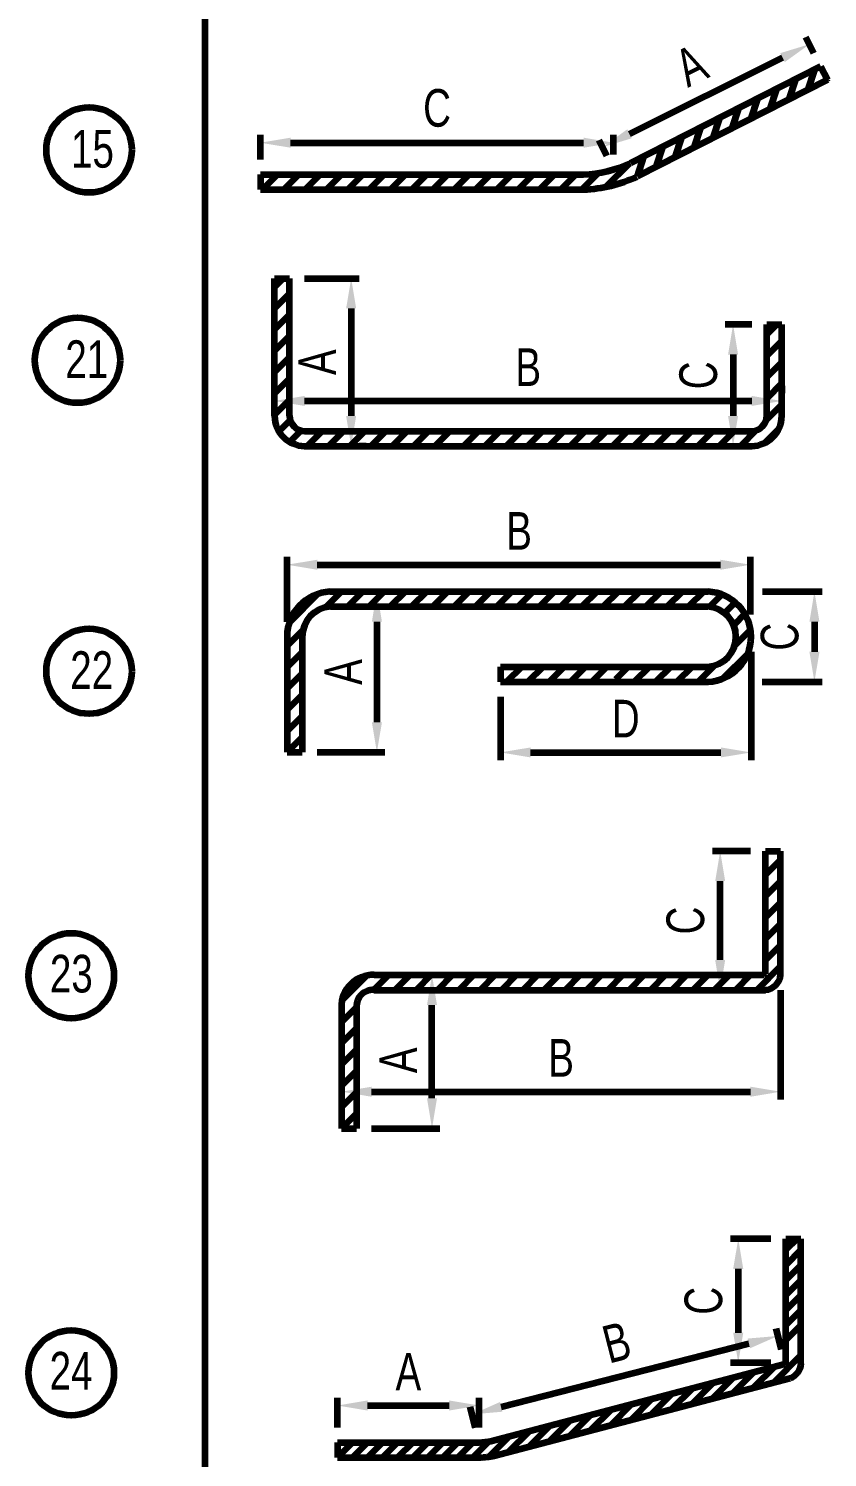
# Model space of a CAD drawing. Header units: millimetres. Extents: x 87961 to 634375, y 789523 to 1897921.
# Drawn here: x 103169 to 104495, y 1053081 to 1055456 of the extents above; entities that cross this region are included whole.
import ezdxf

# ---------------------------------------------------------------- set-up
doc = ezdxf.new("R2010")
doc.units = ezdxf.units.MM
doc.header["$LTSCALE"] = 30
doc.layers.add('DDIMS', color=2, linetype='Continuous', lineweight=100)
doc.layers.add('Shape code 1', color=7, linetype='Continuous', lineweight=211)
doc.styles.add('DM25', font='swisscl.ttf', dxfattribs={"height": 62.5})
doc.dimstyles.new('DM25', dxfattribs={"dimtxt": 62.5, "dimasz": 50, "dimexe": 13, "dimexo": 25, "dimgap": 25, "dimtad": 1, "dimdec": 0, "dimzin": 0, "dimdsep": 46, "dimtxsty": 'DM25', "dimcen": 25, "dimclrd": 3, "dimclre": 3, "dimclrt": 1, "dimadec": 0, "dimazin": 0, "dimtfac": 0.02, "dimtdec": 0, "dimtmove": 0, "dimatfit": 3, "dimfxl": 0, "dimtolj": 1, "dimtzin": 0, "dimlwd": -1, "dimlwe": -1, "dimarcsym": 0})

# ---------------------------------------------------------------- blocks, each defined once
blk = doc.blocks.new('*D273')
at = {"layer": 'DDIMS', "color": 3, "transparency": 16777216}
for p, q in [((103577.1, 1054861.9), (103577.1, 1054849.9)), ((104419.6, 1054861.9), (104419.6, 1054849.9)), ((103627.1, 1054836.9), (104369.6, 1054836.9))]:
    blk.add_line(p, q, dxfattribs=at)
for points in [[(103627.1, 1054845.2), (103627.1, 1054828.6), (103577.1, 1054836.9)], [(104369.6, 1054845.2), (104369.6, 1054828.6), (104419.6, 1054836.9)]]:
    blk.add_solid(points, dxfattribs=at)
at = {"layer": 'Defpoints', "color": 0, "transparency": 16777216}
for p in [(103577.1, 1054836.9), (104419.6, 1054836.9), (104419.6, 1054836.9)]:
    blk.add_point(p, dxfattribs=at)
at = {"layer": 'DDIMS', "color": 1, "transparency": 16777216, "insert": (103998.4, 1054893.1), "char_height": 62.5, "width": 43.253, "attachment_point": 5, "style": 'DM25'}
blk.add_mtext('\\A1;B', dxfattribs=at)
blk = doc.blocks.new('*D274')
at = {"layer": 'DDIMS', "color": 3, "transparency": 16777216}
for p, q in [((103627.1, 1055040.7), (103717.4, 1055040.7)), ((103704.4, 1054990.7), (103704.4, 1054811.9)), ((103729.4, 1054761.9), (103717.4, 1054761.9))]:
    blk.add_line(p, q, dxfattribs=at)
for points in [[(103696, 1054990.7), (103712.7, 1054990.7), (103704.4, 1055040.7)], [(103696, 1054811.9), (103712.7, 1054811.9), (103704.4, 1054761.9)]]:
    blk.add_solid(points, dxfattribs=at)
at = {"layer": 'Defpoints', "color": 0, "transparency": 16777216}
for p in [(103602.1, 1055040.7), (103704.4, 1054761.9), (103704.4, 1054761.9)]:
    blk.add_point(p, dxfattribs=at)
at = {"layer": 'DDIMS', "color": 1, "transparency": 16777216, "insert": (103648.1, 1054901.3), "char_height": 62.5, "attachment_point": 5, "rotation": 90, "style": 'DM25'}
blk.add_mtext('\\A1;A', dxfattribs=at)
blk = doc.blocks.new('*D266')
at = {"layer": 'DDIMS', "color": 3, "transparency": 16777216}
for p, q in [((104369.6, 1054964.1), (104325.6, 1054964.1)), ((104338.6, 1054914.1), (104338.6, 1054811.9)), ((104313.6, 1054761.9), (104325.6, 1054761.9))]:
    blk.add_line(p, q, dxfattribs=at)
for points in [[(104330.3, 1054914.1), (104346.9, 1054914.1), (104338.6, 1054964.1)], [(104330.3, 1054811.9), (104346.9, 1054811.9), (104338.6, 1054761.9)]]:
    blk.add_solid(points, dxfattribs=at)
at = {"layer": 'Defpoints', "color": 0, "transparency": 16777216}
for p in [(104394.6, 1054964.1), (104338.6, 1054761.9), (104338.6, 1054761.9)]:
    blk.add_point(p, dxfattribs=at)
at = {"layer": 'DDIMS', "color": 1, "transparency": 16777216, "insert": (104281.1, 1054879.5), "char_height": 62.5, "attachment_point": 5, "rotation": 90, "style": 'DM25'}
blk.add_mtext('\\A1;C', dxfattribs=at)
blk = doc.blocks.new('*D286')
at = {"layer": 'DDIMS', "color": 3, "transparency": 16777216}
for p, q in [((104472.8, 1055415.2), (104459.7, 1055441.5)), ((104166.6, 1055281), (104420.7, 1055407.5)), ((104129.1, 1055244.1), (104116.1, 1055270.3))]:
    blk.add_line(p, q, dxfattribs=at)
for points in [[(104417, 1055415), (104424.5, 1055400.1), (104465.5, 1055429.8)], [(104162.9, 1055288.4), (104170.3, 1055273.5), (104121.9, 1055258.7)]]:
    blk.add_solid(points, dxfattribs=at)
at = {"layer": 'Defpoints', "color": 0, "transparency": 16777216}
for p in [(104465.5, 1055429.8), (104483.9, 1055392.9), (104140.3, 1055221.7)]:
    blk.add_point(p, dxfattribs=at)
at = {"layer": 'DDIMS', "color": 1, "transparency": 16777216, "insert": (104268.6, 1055394.6), "char_height": 62.5, "width": 110.01, "attachment_point": 5, "rotation": 26.4778, "style": 'DM25'}
blk.add_mtext('\\A1;A', dxfattribs=at)
blk = doc.blocks.new('*D262')
at = {"layer": 'DDIMS', "color": 3, "transparency": 16777216}
for p, q in [((103553.7, 1055238.2), (103553.7, 1055279.1)), ((103603.7, 1055266.1), (104090.3, 1055266.1)), ((104140.3, 1055246.7), (104140.3, 1055279.1))]:
    blk.add_line(p, q, dxfattribs=at)
for points in [[(103603.7, 1055274.5), (103603.7, 1055257.8), (103553.7, 1055266.1)], [(104090.3, 1055274.5), (104090.3, 1055257.8), (104140.3, 1055266.1)]]:
    blk.add_solid(points, dxfattribs=at)
at = {"layer": 'Defpoints', "color": 0, "transparency": 16777216}
for p in [(104140.3, 1055266.1), (104140.3, 1055221.7), (103553.7, 1055213.2)]:
    blk.add_point(p, dxfattribs=at)
at = {"layer": 'DDIMS', "color": 1, "transparency": 16777216, "insert": (103847, 1055323.6), "char_height": 62.5, "attachment_point": 5, "style": 'DM25'}
blk.add_mtext('\\A1;C', dxfattribs=at)
blk = doc.blocks.new('*D243')
at = {"layer": 'DDIMS', "color": 3, "transparency": 16777216}
for p, q in [((103838, 1053882.8), (103851.6, 1053882.8)), ((103838.6, 1053677.8), (103838.6, 1053832.8)), ((103738.4, 1053627.8), (103851.6, 1053627.8))]:
    blk.add_line(p, q, dxfattribs=at)
for points in [[(103830.3, 1053832.8), (103846.9, 1053832.8), (103838.6, 1053882.8)], [(103830.3, 1053677.8), (103846.9, 1053677.8), (103838.6, 1053627.8)]]:
    blk.add_solid(points, dxfattribs=at)
at = {"layer": 'Defpoints', "color": 0, "transparency": 16777216}
for p in [(103813, 1053882.8), (103838.6, 1053882.8), (103713.4, 1053627.8)]:
    blk.add_point(p, dxfattribs=at)
at = {"layer": 'DDIMS', "color": 1, "transparency": 16777216, "insert": (103782.3, 1053741), "char_height": 62.5, "attachment_point": 5, "rotation": 90, "style": 'DM25'}
blk.add_mtext('\\A1;A', dxfattribs=at)
blk = doc.blocks.new('*D244')
at = {"layer": 'DDIMS', "color": 3, "transparency": 16777216}
for p, q in [((104367.5, 1054088.8), (104304.2, 1054088.8)), ((104317.2, 1053907.8), (104317.2, 1054038.8)), ((104292.2, 1053857.8), (104304.2, 1053857.8))]:
    blk.add_line(p, q, dxfattribs=at)
for points in [[(104308.9, 1054038.8), (104325.5, 1054038.8), (104317.2, 1054088.8)], [(104308.9, 1053907.8), (104325.5, 1053907.8), (104317.2, 1053857.8)]]:
    blk.add_solid(points, dxfattribs=at)
at = {"layer": 'Defpoints', "color": 0, "transparency": 16777216}
for p in [(104317.2, 1054088.8), (104392.5, 1054088.8), (104317.2, 1053857.8)]:
    blk.add_point(p, dxfattribs=at)
at = {"layer": 'DDIMS', "color": 1, "transparency": 16777216, "insert": (104259.7, 1053973.3), "char_height": 62.5, "attachment_point": 5, "rotation": 90, "style": 'DM25'}
blk.add_mtext('\\A1;C', dxfattribs=at)
blk = doc.blocks.new('*D245')
at = {"layer": 'DDIMS', "color": 3, "transparency": 16777216}
for p, q in [((104417.5, 1053857.8), (104417.5, 1053675.8)), ((103688.4, 1053713.8), (103688.4, 1053701.8)), ((103738.4, 1053688.8), (104367.5, 1053688.8))]:
    blk.add_line(p, q, dxfattribs=at)
for points in [[(103738.4, 1053697.1), (103738.4, 1053680.4), (103688.4, 1053688.8)], [(104367.5, 1053697.1), (104367.5, 1053680.4), (104417.5, 1053688.8)]]:
    blk.add_solid(points, dxfattribs=at)
at = {"layer": 'Defpoints', "color": 0, "transparency": 16777216}
for p in [(104417.5, 1053882.8), (103688.4, 1053688.8), (104417.5, 1053688.8)]:
    blk.add_point(p, dxfattribs=at)
at = {"layer": 'DDIMS', "color": 1, "transparency": 16777216, "insert": (104053, 1053745), "char_height": 62.5, "attachment_point": 5, "style": 'DM25'}
blk.add_mtext('\\A1;B', dxfattribs=at)
blk = doc.blocks.new('*D253')
at = {"layer": 'DDIMS', "color": 3, "transparency": 16777216}
for p, q in [((103598, 1054470), (103598, 1054577.7)), ((104367.5, 1054481.7), (104367.5, 1054577.7)), ((103648, 1054564.7), (104317.5, 1054564.7))]:
    blk.add_line(p, q, dxfattribs=at)
for points in [[(103648, 1054573), (103648, 1054556.3), (103598, 1054564.7)], [(104317.5, 1054573), (104317.5, 1054556.3), (104367.5, 1054564.7)]]:
    blk.add_solid(points, dxfattribs=at)
at = {"layer": 'Defpoints', "color": 0, "transparency": 16777216}
for p in [(104367.5, 1054564.7), (104367.5, 1054456.7), (103598, 1054445)]:
    blk.add_point(p, dxfattribs=at)
at = {"layer": 'DDIMS', "color": 1, "transparency": 16777216, "insert": (103983.2, 1054620.9), "char_height": 62.5, "width": 43.253, "attachment_point": 5, "style": 'DM25'}
blk.add_mtext('\\A1;B', dxfattribs=at)
blk = doc.blocks.new('*D254')
at = {"layer": 'DDIMS', "color": 3, "transparency": 16777216}
for p, q in [((104387.4, 1054520), (104486.7, 1054520)), ((104473.7, 1054470), (104473.7, 1054420)), ((104386.9, 1054370), (104486.7, 1054370))]:
    blk.add_line(p, q, dxfattribs=at)
for points in [[(104465.4, 1054470), (104482.1, 1054470), (104473.7, 1054520)], [(104465.4, 1054420), (104482.1, 1054420), (104473.7, 1054370)]]:
    blk.add_solid(points, dxfattribs=at)
at = {"layer": 'Defpoints', "color": 0, "transparency": 16777216}
for p in [(104362.4, 1054520), (104361.9, 1054370), (104473.7, 1054370)]:
    blk.add_point(p, dxfattribs=at)
at = {"layer": 'DDIMS', "color": 1, "transparency": 16777216, "insert": (104416.2, 1054445), "char_height": 62.5, "attachment_point": 5, "rotation": 90, "style": 'DM25'}
blk.add_mtext('\\A1;C', dxfattribs=at)
blk = doc.blocks.new('*D246')
at = {"layer": 'DDIMS', "color": 3, "transparency": 16777216}
for p, q in [((104368.4, 1054420), (104368.4, 1054239.7)), ((103952.3, 1054345), (103952.3, 1054239.7)), ((104002.3, 1054252.7), (104318.4, 1054252.7))]:
    blk.add_line(p, q, dxfattribs=at)
for points in [[(104002.3, 1054261), (104002.3, 1054244.4), (103952.3, 1054252.7)], [(104318.4, 1054261), (104318.4, 1054244.4), (104368.4, 1054252.7)]]:
    blk.add_solid(points, dxfattribs=at)
at = {"layer": 'Defpoints', "color": 0, "transparency": 16777216}
for p in [(104368.4, 1054445), (103952.3, 1054370), (104368.4, 1054252.7)]:
    blk.add_point(p, dxfattribs=at)
at = {"layer": 'DDIMS', "color": 1, "transparency": 16777216, "insert": (104160.3, 1054308.9), "char_height": 62.5, "width": 43.253, "attachment_point": 5, "style": 'DM25'}
blk.add_mtext('\\A1;D', dxfattribs=at)
blk = doc.blocks.new('*D247')
at = {"layer": 'DDIMS', "color": 3, "transparency": 16777216}
for p, q in [((103750.8, 1054520), (103760.1, 1054520)), ((103747.1, 1054470), (103747.1, 1054302.9)), ((103648, 1054252.9), (103760.1, 1054252.9))]:
    blk.add_line(p, q, dxfattribs=at)
for points in [[(103738.8, 1054470), (103755.5, 1054470), (103747.1, 1054520)], [(103738.8, 1054302.9), (103755.5, 1054302.9), (103747.1, 1054252.9)]]:
    blk.add_solid(points, dxfattribs=at)
at = {"layer": 'Defpoints', "color": 0, "transparency": 16777216}
for p in [(103725.8, 1054520), (103623, 1054252.9), (103747.1, 1054252.9)]:
    blk.add_point(p, dxfattribs=at)
at = {"layer": 'DDIMS', "color": 1, "transparency": 16777216, "insert": (103690.9, 1054386.4), "char_height": 62.5, "attachment_point": 5, "rotation": 90, "style": 'DM25'}
blk.add_mtext('\\A1;A', dxfattribs=at)
blk = doc.blocks.new('*D309')
at = {"layer": 'DDIMS', "color": 3, "transparency": 16777216}
for p, q in [((103681.6, 1053130.9), (103681.6, 1053180.2)), ((103917.1, 1053130.9), (103917.1, 1053180.2)), ((103731.6, 1053167.2), (103867.1, 1053167.2))]:
    blk.add_line(p, q, dxfattribs=at)
for points in [[(103731.6, 1053175.6), (103731.6, 1053158.9), (103681.6, 1053167.2)], [(103867.1, 1053175.6), (103867.1, 1053158.9), (103917.1, 1053167.2)]]:
    blk.add_solid(points, dxfattribs=at)
at = {"layer": 'Defpoints', "color": 0, "transparency": 16777216}
for p in [(103917.1, 1053167.2), (103681.6, 1053105.9), (103917.1, 1053105.9)]:
    blk.add_point(p, dxfattribs=at)
at = {"layer": 'DDIMS', "color": 1, "transparency": 16777216, "insert": (103799.4, 1053223.5), "char_height": 62.5, "attachment_point": 5, "style": 'DM25'}
blk.add_mtext('\\A1;A', dxfattribs=at)
blk = doc.blocks.new('*D310')
at = {"layer": 'DDIMS', "color": 3, "transparency": 16777216}
for p, q in [((104418.9, 1053260.5), (104409.9, 1053295.4)), ((103953.6, 1053164.9), (104364.7, 1053270.4)), ((103910.9, 1053130.1), (103901.9, 1053165.1))]:
    blk.add_line(p, q, dxfattribs=at)
for points in [[(104362.6, 1053278.5), (104366.8, 1053262.3), (104413.1, 1053282.8)], [(103951.5, 1053173), (103955.7, 1053156.9), (103905.2, 1053152.5)]]:
    blk.add_solid(points, dxfattribs=at)
at = {"layer": 'Defpoints', "color": 0, "transparency": 16777216}
for p in [(104413.1, 1053282.8), (104425.1, 1053236.3), (103917.1, 1053105.9)]:
    blk.add_point(p, dxfattribs=at)
at = {"layer": 'DDIMS', "color": 1, "transparency": 16777216, "insert": (104145.2, 1053272.2), "char_height": 62.5, "attachment_point": 5, "rotation": 14.389, "style": 'DM25'}
blk.add_mtext('\\A1;B', dxfattribs=at)
blk = doc.blocks.new('*D311')
at = {"layer": 'DDIMS', "color": 3, "transparency": 16777216}
for p, q in [((104401.4, 1053444.3), (104334.2, 1053444.3)), ((104347.2, 1053394.3), (104347.2, 1053288.2)), ((104401.4, 1053238.2), (104334.2, 1053238.2))]:
    blk.add_line(p, q, dxfattribs=at)
for points in [[(104338.8, 1053394.3), (104355.5, 1053394.3), (104347.2, 1053444.3)], [(104338.8, 1053288.2), (104355.5, 1053288.2), (104347.2, 1053238.2)]]:
    blk.add_solid(points, dxfattribs=at)
at = {"layer": 'Defpoints', "color": 0, "transparency": 16777216}
for p in [(104426.4, 1053444.3), (104347.2, 1053238.2), (104426.4, 1053238.2)]:
    blk.add_point(p, dxfattribs=at)
at = {"layer": 'DDIMS', "color": 1, "transparency": 16777216, "insert": (104289.7, 1053341.3), "char_height": 62.5, "width": 33.279, "attachment_point": 5, "rotation": 90, "style": 'DM25'}
blk.add_mtext('\\A1;C', dxfattribs=at)

msp = doc.modelspace()

# ---------------------------------------------------------------- linework, layer by layer
at = {"layer": 'DDIMS'}
msp.add_xline((103461.8, 1057981.4), (0, 1), dxfattribs=at)
for centre in [(103269.1, 1055254.1), (103249.9, 1054904.5), (103269.1, 1054387.7), (103239.6, 1053881.5), (103239.6, 1053221.5)]:
    msp.add_circle(centre, 70.9, dxfattribs=at)
at = {"layer": 'Shape code 1'}
for p, q in [((104483.9, 1055392.9), (104168.2, 1055232.2)), ((104473.6, 1055387.6), (104462.7, 1055354)), ((104483.9, 1055392.9), (104495.3, 1055370.6)), ((104495.3, 1055370.6), (104179.1, 1055209.7)), ((104442.1, 1055371.6), (104431.2, 1055338)), ((104494.7, 1055371.6), (104494.2, 1055370)), ((104379.1, 1055339.5), (104368.2, 1055305.9)), ((104410.6, 1055355.5), (104399.7, 1055321.9)), ((104347.6, 1055323.5), (104336.7, 1055289.9)), ((104284.6, 1055291.4), (104273.6, 1055257.8)), ((104316.1, 1055307.4), (104305.2, 1055273.8)), ((104253.1, 1055275.4), (104242.1, 1055241.7)), ((104190.1, 1055243.3), (104179.1, 1055209.7)), ((104221.6, 1055259.3), (104210.6, 1055225.7)), ((104165.9, 1055231.1), (104127.5, 1055192.8)), ((103553.7, 1055213.2), (104090.1, 1055213.2)), ((103553.7, 1055213.2), (103553.7, 1055188.2)), ((103582.3, 1055213.2), (103557.3, 1055188.2)), ((103617.6, 1055213.2), (103592.6, 1055188.2)), ((103653, 1055213.2), (103628, 1055188.2)), ((103688.3, 1055213.2), (103663.3, 1055188.2)), ((103723.8, 1055213.3), (103698.8, 1055188.3)), ((103759.2, 1055213.3), (103734.2, 1055188.3)), ((103794.5, 1055213.3), (103769.5, 1055188.3)), ((103829.9, 1055213.3), (103804.9, 1055188.3)), ((103865.1, 1055213.2), (103840.2, 1055188.3)), ((103900.5, 1055213.2), (103875.6, 1055188.3)), ((103935.8, 1055213.2), (103910.9, 1055188.3)), ((103971.2, 1055213.2), (103946.3, 1055188.3)), ((104006.5, 1055213.2), (103981.6, 1055188.3)), ((104041.9, 1055213.2), (104017, 1055188.3)), ((104077.3, 1055213.2), (104052.4, 1055188.3)), ((104115.3, 1055215.9), (104087.7, 1055188.3)), ((103553.7, 1055188.2), (104090.6, 1055188.2)), ((103577.1, 1054811.9), (103577.1, 1055040.7)), ((103577.1, 1055040.7), (103602.1, 1055040.7)), ((103591.7, 1055040.7), (103577.1, 1055026.1)), ((103602.1, 1054812.1), (103602.1, 1055040.7)), ((103602.1, 1055015.7), (103577.1, 1054990.7)), ((103602.1, 1054980.4), (103577.1, 1054955.4)), ((104394.6, 1054812.1), (104394.6, 1054964.1)), ((104394.6, 1054964.1), (104419.6, 1054964.1)), ((104411.4, 1054964.1), (104394.6, 1054947.3)), ((104419.6, 1054811.9), (104419.6, 1054964.1)), ((103602.1, 1054945), (103577.1, 1054920)), ((104419.6, 1054937), (104394.6, 1054912)), ((103602.1, 1054909.7), (103577.3, 1054884.8)), ((104419.6, 1054901.6), (104394.6, 1054876.6)), ((103602.1, 1054874.3), (103577.1, 1054849.3)), ((104419.6, 1054866.2), (104394.6, 1054841.2)), ((103602.1, 1054839), (103577.1, 1054814)), ((104419.6, 1054830.9), (104393.4, 1054804.7)), ((103603.3, 1054804.8), (103584.5, 1054786)), ((104414.6, 1054790.6), (104391, 1054766.9)), ((103621, 1054787.1), (103602.2, 1054768.4)), ((103627.2, 1054786.9), (104369.5, 1054786.9)), ((103656.2, 1054786.9), (103631.2, 1054761.9)), ((103691.5, 1054786.9), (103666.5, 1054761.9)), ((103726.9, 1054786.9), (103701.9, 1054761.9)), ((103762.2, 1054786.9), (103737.2, 1054761.9)), ((103797.6, 1054786.9), (103772.6, 1054761.9)), ((103832.9, 1054786.9), (103807.9, 1054761.9)), ((103868.3, 1054786.9), (103843.3, 1054761.9)), ((103916, 1054786.9), (103891, 1054761.9)), ((103951.4, 1054786.9), (103926.4, 1054761.9)), ((103986.8, 1054786.9), (103961.8, 1054761.9)), ((104022.1, 1054786.9), (103997.1, 1054761.9)), ((104057.5, 1054786.9), (104032.5, 1054761.9)), ((104092.8, 1054786.9), (104067.8, 1054761.9)), ((104128.2, 1054786.9), (104103.2, 1054761.9)), ((104163.5, 1054786.9), (104138.5, 1054761.9)), ((104198.9, 1054786.9), (104173.9, 1054761.9)), ((104234.2, 1054786.9), (104209.2, 1054761.9)), ((104269.6, 1054786.9), (104244.6, 1054761.9)), ((104305, 1054786.9), (104280, 1054761.9)), ((104340.3, 1054786.9), (104315.3, 1054761.9)), ((104376.9, 1054788.1), (104350.7, 1054761.9)), ((103627.1, 1054761.9), (104369.6, 1054761.9)), ((103649.2, 1054516.2), (103601.9, 1054468.9)), ((103688.3, 1054520), (103662.3, 1054493.9)), ((103669.2, 1054520), (104297.3, 1054520)), ((103723.8, 1054520.1), (103698.7, 1054495)), ((103759.2, 1054520.1), (103734.1, 1054495)), ((103794.5, 1054520.1), (103769.4, 1054495)), ((103829.9, 1054520.1), (103804.8, 1054495)), ((103865.1, 1054520), (103840.1, 1054495)), ((103900.5, 1054520), (103875.5, 1054495)), ((103935.8, 1054520), (103910.8, 1054495)), ((103971.2, 1054520), (103946.2, 1054495)), ((104006.5, 1054520), (103981.5, 1054495)), ((104041.9, 1054520), (104016.9, 1054495)), ((104077.3, 1054520), (104052.3, 1054495)), ((104112.5, 1054519.9), (104087.6, 1054495)), ((104147.9, 1054519.9), (104123, 1054495)), ((104183.2, 1054519.9), (104158.3, 1054495)), ((104218.6, 1054519.9), (104193.7, 1054495)), ((104253.9, 1054519.9), (104229, 1054495)), ((104289.3, 1054519.9), (104264.4, 1054495)), ((104320, 1054515.2), (104299.5, 1054494.7)), ((103669.9, 1054495), (104296.5, 1054495)), ((104342.2, 1054502.1), (104324.4, 1054484.3)), ((104358.2, 1054482.8), (104339.6, 1054464.2)), ((104367.5, 1054456.7), (104341.3, 1054430.5)), ((103598, 1054445), (103598, 1054252.9)), ((103624.2, 1054455.8), (103599.3, 1054431)), ((103623, 1054445), (103623, 1054252.9)), ((103623, 1054419.3), (103598, 1054394.3)), ((104362.9, 1054416.8), (104321.6, 1054375.4)), ((103952.3, 1054395), (104296.5, 1054395)), ((103952.3, 1054395), (103952.3, 1054370)), ((103987.6, 1054395), (103962.5, 1054369.9)), ((104023, 1054395), (103997.9, 1054369.9)), ((104058.3, 1054395), (104033.2, 1054369.9)), ((104093.7, 1054395), (104068.6, 1054369.9)), ((104129, 1054395), (104104, 1054370)), ((104164.4, 1054395), (104143.2, 1054373.8)), ((104199.7, 1054395), (104174.5, 1054369.8)), ((104235.1, 1054395), (104209.9, 1054369.8)), ((104270.4, 1054395), (104245.2, 1054369.8)), ((104307.9, 1054397), (104280.6, 1054369.8)), ((103623, 1054383.9), (103598, 1054358.9)), ((103952.3, 1054370), (104297.3, 1054370)), ((103623, 1054348.6), (103598, 1054323.6)), ((103623, 1054313.2), (103598, 1054288.2)), ((103623, 1054277.9), (103598, 1054252.9)), ((103598, 1054252.9), (103623, 1054252.9)), ((104392.5, 1053884.9), (104392.5, 1054088.8)), ((104392.5, 1054088.8), (104417.5, 1054088.8)), ((104417.5, 1053882.8), (104417.5, 1054088.8)), ((104417.5, 1054074), (104392.5, 1054049)), ((104417.5, 1054038.7), (104392.5, 1054013.7)), ((104417.5, 1054003.3), (104392.5, 1053978.3)), ((104417.5, 1053968), (104392.5, 1053943)), ((104417.5, 1053932.6), (104392.5, 1053907.6)), ((104417.5, 1053897.3), (104378.1, 1053857.8)), ((103730.5, 1053882), (103689.3, 1053840.8)), ((103766.7, 1053882.8), (103741.7, 1053857.8)), ((103742.5, 1053882.8), (104390.5, 1053882.8)), ((103802.1, 1053882.8), (103777.1, 1053857.8)), ((103837.4, 1053882.8), (103812.4, 1053857.8)), ((103872.8, 1053882.8), (103847.8, 1053857.8)), ((103908.1, 1053882.8), (103883.1, 1053857.8)), ((103943.5, 1053882.8), (103918.5, 1053857.8)), ((103978.8, 1053882.8), (103953.8, 1053857.8)), ((104014.2, 1053882.8), (103989.2, 1053857.8)), ((104049.6, 1053882.8), (104024.6, 1053857.8)), ((104084.9, 1053882.8), (104059.9, 1053857.8)), ((104120.3, 1053882.8), (104095.3, 1053857.8)), ((104155.6, 1053882.8), (104130.6, 1053857.8)), ((104191, 1053882.8), (104166, 1053857.8)), ((104226.3, 1053882.8), (104201.3, 1053857.8)), ((104261.7, 1053882.8), (104236.7, 1053857.8)), ((104297, 1053882.8), (104272, 1053857.8)), ((104332.4, 1053882.8), (104307.4, 1053857.8)), ((104367.8, 1053882.8), (104342.8, 1053857.8)), ((103741.9, 1053857.8), (104392.5, 1053857.8)), ((103713.4, 1053829.5), (103688.4, 1053804.5)), ((103688.4, 1053828.9), (103688.4, 1053627.8)), ((103713.4, 1053829.5), (103713.4, 1053627.8)), ((103713.4, 1053794.2), (103688.4, 1053769.2)), ((103713.4, 1053758.8), (103688.4, 1053733.8)), ((103713.4, 1053723.5), (103688.4, 1053698.5)), ((103713.4, 1053688.1), (103688.4, 1053663.1)), ((103713.4, 1053652.7), (103688.5, 1053627.8)), ((103688.4, 1053627.8), (103713.4, 1053627.8)), ((104426.4, 1053238.2), (104426.4, 1053444.3)), ((104426.4, 1053444.3), (104451.4, 1053444.3)), ((104445, 1053444.3), (104426.4, 1053425.7)), ((104451.4, 1053237.3), (104451.4, 1053444.3)), ((104451.4, 1053425.7), (104426.4, 1053400.7)), ((104451.4, 1053400.7), (104426.4, 1053375.7)), ((104451.4, 1053375.7), (104426.4, 1053350.7)), ((104451.4, 1053350.7), (104426.4, 1053325.7)), ((104451.4, 1053325.7), (104426.4, 1053300.7)), ((104451.4, 1053300.7), (104426.4, 1053275.7)), ((104451.4, 1053250.7), (104406.1, 1053205.4)), ((103936.6, 1053107.9), (104425.1, 1053236.3)), ((104373.3, 1053222.7), (104338.3, 1053187.6)), ((104407.2, 1053231.6), (104372.2, 1053196.5)), ((103941.9, 1053083.5), (104433.2, 1053212.5)), ((104305.5, 1053204.8), (104270.5, 1053169.8)), ((104339.4, 1053213.8), (104304.4, 1053178.7)), ((104203.8, 1053178.1), (104168.7, 1053143.1)), ((104237.7, 1053187), (104202.7, 1053152)), ((104271.6, 1053195.9), (104236.6, 1053160.9)), ((104102.1, 1053151.4), (104067, 1053116.3)), ((104136, 1053160.3), (104100.9, 1053125.3)), ((104169.9, 1053169.2), (104134.8, 1053134.2)), ((104034.3, 1053133.6), (103999.2, 1053098.5)), ((104068.2, 1053142.5), (104033.1, 1053107.4)), ((103681.6, 1053105.9), (103917.1, 1053105.9)), ((103681.6, 1053105.9), (103681.6, 1053080.9)), ((103706.6, 1053105.9), (103681.6, 1053080.9)), ((103731.6, 1053105.9), (103706.6, 1053080.9)), ((103756.6, 1053105.9), (103731.6, 1053080.9)), ((103781.6, 1053105.9), (103756.6, 1053080.9)), ((103806.6, 1053105.9), (103781.6, 1053080.9)), ((103831.6, 1053105.9), (103806.6, 1053080.9)), ((103856.6, 1053105.9), (103831.6, 1053080.9)), ((103881.6, 1053105.9), (103856.6, 1053080.9)), ((103906.6, 1053105.9), (103881.6, 1053080.9)), ((103933.1, 1053107.4), (103906.6, 1053080.9)), ((103966.5, 1053115.8), (103932.8, 1053082.1)), ((104000.4, 1053124.7), (103965.3, 1053089.6)), ((103681.6, 1053080.9), (103917.6, 1053080.9))]:
    msp.add_line(p, q, dxfattribs=at)
for centre, radius, start, end in [((104080.3, 1055423.8), 210.8, 272.6425, 294.6308), ((104080.3, 1055423.8), 235.8, 272.4985, 294.7585), ((103627.6, 1054812.4), 50.5, 180.5504, 269.4496), ((103627.6, 1054812.4), 25.5, 180.7746, 269.2254), ((104369.1, 1054812.4), 25.5, 270.7746, 359.2254), ((104369.1, 1054812.4), 50.5, 270.5504, 359.4496), ((103673.1, 1054445), 75.1, 93.006, 180), ((104293.3, 1054445), 75.1, 273.006, 86.994), ((103673.1, 1054445), 50.1, 93.6805, 180), ((104293.3, 1054445), 50.1, 273.6805, 86.3195), ((103740.2, 1053831), 51.9, 87.4589, 182.2846), ((104389.5, 1053885.9), 3.19, 288.4048, 341.5854), ((104389.5, 1053885.9), 28.2, 276.1704, 353.8306), ((103740.2, 1053831), 26.9, 86.4695, 183.1741), ((104423.6, 1053238.7), 2.88, 302.0967, 350.8908), ((104423.6, 1053238.7), 27.9, 290.2861, 357.0742), ((103910.6, 1053265.1), 159.3, 272.3567, 279.4152), ((103910.6, 1053265.1), 184.3, 272.191, 279.7881)]:
    msp.add_arc(centre, radius, start, end, dxfattribs=at)

# ---------------------------------------------------------------- texts
at = {"layer": 'DDIMS', "char_height": 62.5, "attachment_point": 1, "style": 'DM25'}
for s, width, insert in [('\\pi12.50567;15', 80.944, (103226.6, 1055287.2)), ('\\pi22.17146;21', 80.944, (103207.5, 1054937.6)), ('\\pi11.19505;22', 80.944, (103226.6, 1054420.8)), ('\\pi6.93469;23', 77.012, (103197.1, 1053916.3)), ('\\pi6.44321;24', 77.012, (103197.1, 1053256.3))]:
    msp.add_mtext_dynamic_manual_height_columns(s, width=width, gutter_width=312.5, heights=[0], dxfattribs=dict(at, insert=insert))

# ---------------------------------------------------------------- dimensions: what is measured, and where the dimension line sits
at = {"layer": 'DDIMS'}
dim = msp.add_aligned_dim(p1=(104140.3, 1055221.7), p2=(104483.9, 1055392.9), distance=41.3, text='A', dimstyle='DM25', dxfattribs=at)
dim.commit()
dim.dimension.update_dxf_attribs({"geometry": '*D286', "text_midpoint": (104268.6, 1055394.6)})
for base, p1, p2, text, picture, middle in [((104140.3, 1055266.1), (103553.7, 1055213.2), (104140.3, 1055221.7), 'C', '*D262', (103847, 1055266.1)), ((104367.5, 1054564.7), (103598, 1054445), (104367.5, 1054456.7), 'B', '*D253', (103983.2, 1054564.7)), ((104368.4, 1054252.7), (103952.3, 1054370), (104368.4, 1054445), 'D', '*D246', (104160.3, 1054252.7))]:
    dim = msp.add_linear_dim(base=base, p1=p1, p2=p2, text=text, dimstyle='DM25', dxfattribs=at)
    dim.commit()
    dim.dimension.update_dxf_attribs({"geometry": picture, "text_midpoint": middle, "dimtype": 160})
for base, p1, p2, angle, text, picture, middle in [((103704.4, 1054761.9), (103602.1, 1055040.7), (103704.4, 1054761.9), 90, 'A', '*D274', (103648.1, 1054901.3)), ((104417.5, 1053688.8), (103688.4, 1053688.8), (104417.5, 1053882.8), 180, 'B', '*D245', (104053, 1053745))]:
    dim = msp.add_linear_dim(base=base, p1=p1, p2=p2, angle=angle, text=text, dimstyle='DM25', dxfattribs=at)
    dim.commit()
    dim.dimension.update_dxf_attribs({"geometry": picture, "text_midpoint": middle})
for base, p1, p2, text, picture, middle in [((104338.6, 1054761.9), (104394.6, 1054964.1), (104338.6, 1054761.9), 'C', '*D266', (104338.6, 1054879.5)), ((103747.1, 1054252.9), (103725.8, 1054520), (103623, 1054252.9), 'A', '*D247', (103747.1, 1054386.4)), ((104473.7, 1054370), (104362.4, 1054520), (104361.9, 1054370), 'C', '*D254', (104473.7, 1054445)), ((104317.2, 1054088.8), (104317.2, 1053857.8), (104392.5, 1054088.8), 'C', '*D244', (104317.2, 1053973.3)), ((103838.6, 1053882.8), (103713.4, 1053627.8), (103813, 1053882.8), 'A', '*D243', (103838.6, 1053741))]:
    dim = msp.add_linear_dim(base=base, p1=p1, p2=p2, angle=90, text=text, dimstyle='DM25', dxfattribs=at)
    dim.commit()
    dim.dimension.update_dxf_attribs({"geometry": picture, "text_midpoint": middle, "dimtype": 160})
dim = msp.add_linear_dim(base=(104419.6, 1054836.9), p1=(103577.1, 1054836.9), p2=(104419.6, 1054836.9), text='B', dimstyle='DM25', dxfattribs=at)
dim.commit()
dim.dimension.update_dxf_attribs({"geometry": '*D273', "text_midpoint": (103998.4, 1054893.1)})
for base, p1, p2, angle, text, picture, middle, dimtype in [((104347.2, 1053238.2), (104426.4, 1053444.3), (104426.4, 1053238.2), 90, 'C', '*D311', (104347.2, 1053341.3), 160), ((104413.1, 1053282.8), (103917.1, 1053105.9), (104425.1, 1053236.3), 14.389, 'B', '*D310', (104159.2, 1053217.7), 161), ((103917.1, 1053167.2), (103681.6, 1053105.9), (103917.1, 1053105.9), 0, 'A', '*D309', (103799.4, 1053167.2), 161)]:
    dim = msp.add_linear_dim(base=base, p1=p1, p2=p2, angle=angle, text=text, dimstyle='DM25', override={"dimfxl": 10}, dxfattribs=at)
    dim.commit()
    dim.dimension.update_dxf_attribs({"geometry": picture, "text_midpoint": middle, "dimtype": dimtype})

doc.saveas('drawing.dxf')
